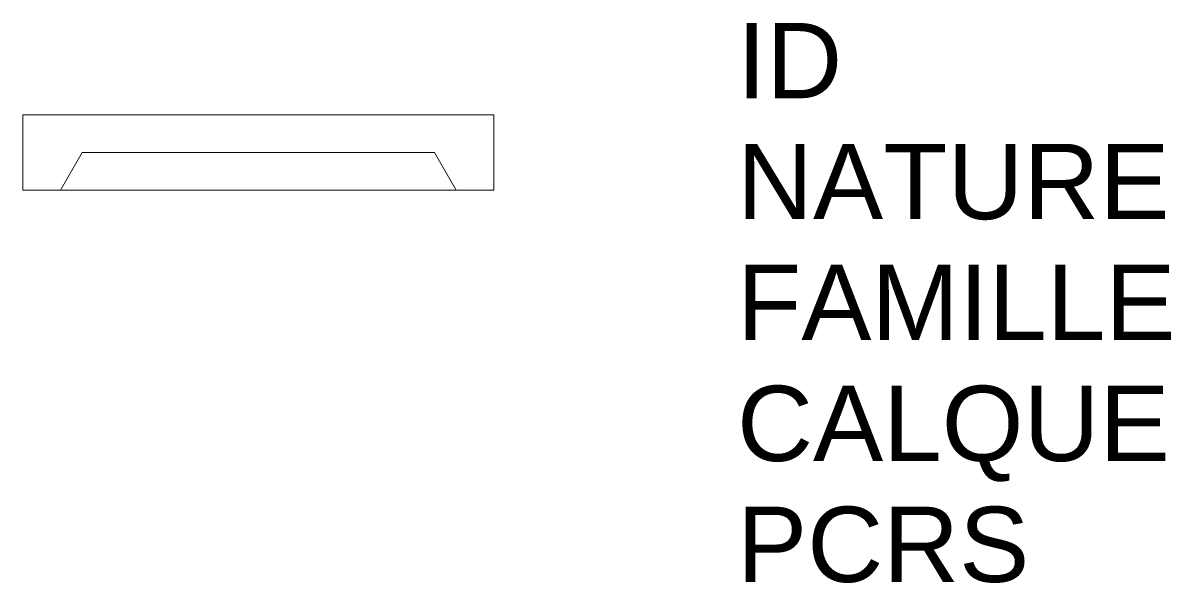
# Model space of a CAD drawing. Header units: metres. Extents: x 0 to 3.05, y -1.04 to 0.44.
import ezdxf

# ---------------------------------------------------------------- set-up
doc = ezdxf.new("R2010")
doc.units = ezdxf.units.M
doc.linetypes.add('Socle_Continu', pattern=[2.5, 2.5, 0])
doc.layers.add('EAUPL_SCS', color=5, linetype='Socle_Continu', lineweight=13, true_color=0x0000ff)
doc.styles.get("Standard").update_dxf_attribs({"font": 'arial.ttf'})

msp = doc.modelspace()

# ---------------------------------------------------------------- linework, layer by layer
at = {"layer": 'EAUPL_SCS', "linetype": 'Socle_Continu'}
msp.add_lwpolyline([(0, 0.2), (1.25, 0.2), (1.25, 0), (0, 0)], close=True, dxfattribs=at)
at = {"layer": 'EAUPL_SCS', "linetype": 'Socle_Continu', "flags": 128}
msp.add_lwpolyline([(1.15, 0), (1.0927, 0.1), (0.1573, 0.1), (0.1, 0)], dxfattribs=at)

# ---------------------------------------------------------------- texts
at = {"layer": 'EAUPL_SCS', "linetype": 'Socle_Continu', "flags": 9}
for tag, p, s in [('ID', (1.896, 0.2444), 'BP_2055'), ('NATURE', (1.896, -0.0769), 'Avaloir à engouffrement'), ('FAMILLE', (1.896, -0.3982), 'Eau pluviale'), ('CALQUE', (1.896, -0.7195), 'EAUPL_SCS'), ('PCRS', (1.896, -1.0408), 'AffleurantSymbole')]:
    msp.add_attdef(tag, p, s, height=0.2, dxfattribs=at)

doc.saveas('drawing.dxf')
